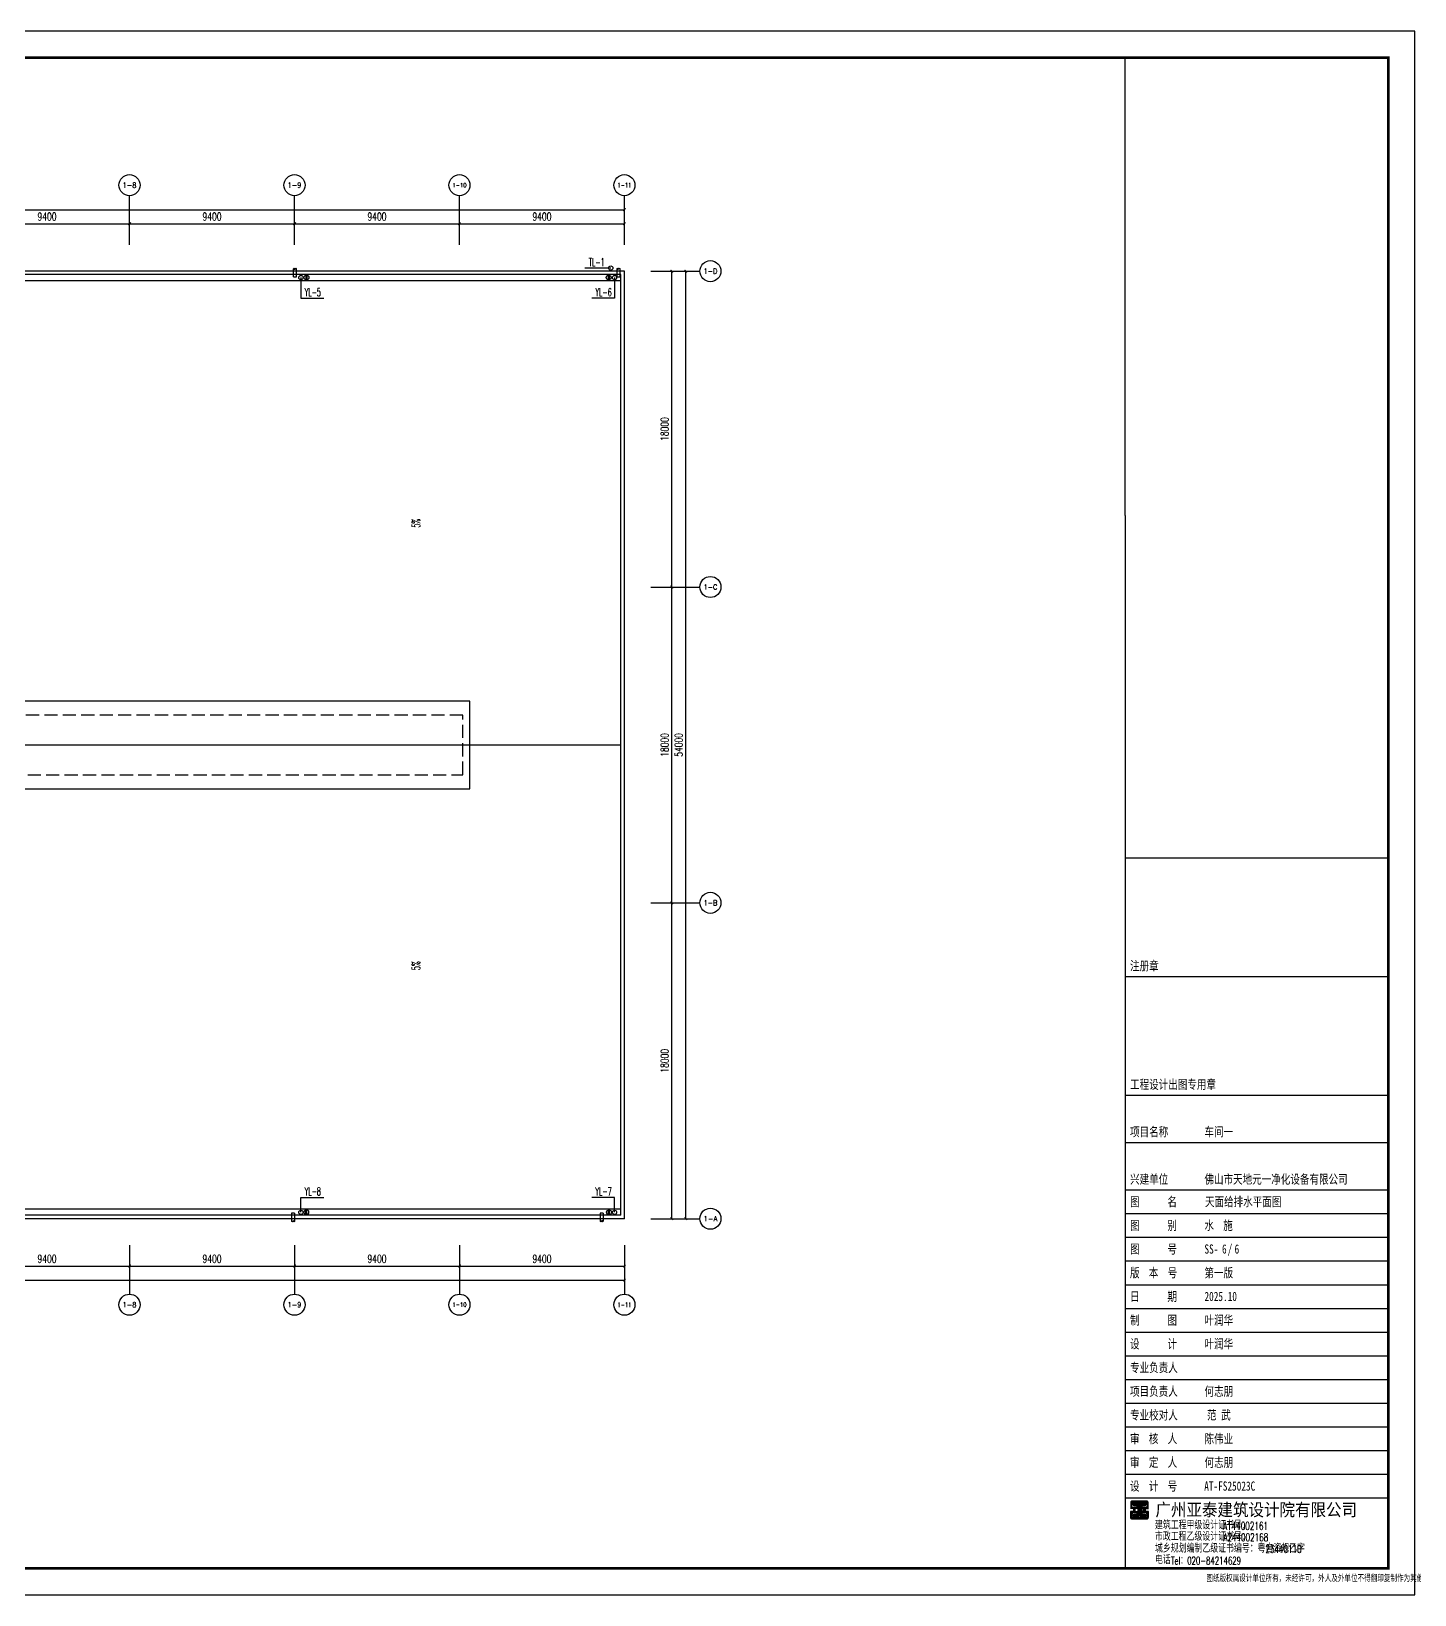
# Model space of a CAD drawing. Extents: x -539947 to 213937, y -712430 to -438816.
# Drawn here: x 135112 to 213937, y -527916 to -438816 of the extents above; entities that cross this region are included whole.
import ezdxf
from ezdxf.enums import TextEntityAlignment as Align

# ---------------------------------------------------------------- set-up
doc = ezdxf.new("R2010")
doc.units = 0
doc.header["$LTSCALE"] = 1000
doc.header["$MEASUREMENT"] = 0
doc.linetypes.add('DASH', pattern=[0.35, 0.25, -0.1])
for name, color, linetype in [('2', 2, 'Continuous'), ('4', 4, 'Continuous'), ('9', 9, 'Continuous'), ('AXIS', 3, 'Continuous'), ('AXIS_TEXT', 7, 'Continuous'), ('DIM_SYMB', 3, 'Continuous'), ('EQUIP_雨水斗', 7, 'Continuous'), ('PUB_TITLE', 4, 'Continuous'), ('TWT_LEAD', 3, 'Continuous'), ('TWT_TEXT', 7, 'Continuous'), ('VPIPE-雨水', 222, 'DASH'), ('WALL-MOVE', 6, 'Continuous'), ('框', 130, 'Continuous')]:
    doc.layers.add(name, color=color, linetype=linetype)
doc.styles.add('-宋体', font='simsun_0.shx', dxfattribs={"width": 0.8})
doc.styles.add('_TCH_AXIS', font='COMPLEX', dxfattribs={"bigfont": 'GBCBIG'})
doc.styles.add('_TCH_DIM', font='SIMPLEX.shx', dxfattribs={"width": 0.8, "bigfont": 'GBCBIG.shx'})
doc.styles.add('_TCH_DIM_T3', font='SIMPLEX', dxfattribs={"width": 0.705882, "bigfont": 'GBCBIG'})
doc.styles.add('COMPLEX', font='COMPLEX')
doc.styles.add('TBC', font='simhei_0.shx', dxfattribs={"width": 0.9})
doc.styles.add('天正', font='simplex.shx', dxfattribs={"width": 0.7, "bigfont": 'hztxt.shx'})
doc.dimstyles.new('_TCH_ARCH&&150', dxfattribs={"dimtxt": 446.25, "dimasz": 150, "dimexe": 375, "dimexo": 450, "dimgap": 189.375, "dimtad": 1, "dimdec": 0, "dimzin": 0, "dimdsep": 46, "dimtxsty": '_TCH_DIM_T3', "dimblk": 'ARCHTICK', "dimcen": 0.09, "dimclrt": 7, "dimazin": 2, "dimtfac": 1, "dimtdec": 0, "dimtix": 1, "dimtmove": 2, "dimatfit": 3, "dimfxl": 1, "dimtolj": 1, "dimtzin": 0, "dimarcsym": 0})

# ---------------------------------------------------------------- blocks, each defined once
blk = doc.blocks.new('_AXISO')
blk.add_circle((0, 0), 0.5)
at = {"layer": 'AXIS_TEXT', "style": 'COMPLEX', "width": 1.041667}
blk.add_attdef('A', text='', height=0.56, dxfattribs=at).set_placement((-0.25, -0.28), (0.25, -0.28), align=Align.FIT)
blk = doc.blocks.new('_ArchTick')
at = {"color": 0, "linetype": 'ByBlock', "const_width": 0.4}
blk.add_lwpolyline([(-0.5, -0.5), (0.5, 0.5)], dxfattribs=at)
blk = doc.blocks.new('*D168')
at = {"layer": 'AXIS', "color": 0, "lineweight": -2, "transparency": 16777216}
for p, q in [((5500, 3550), (5500, 1625)), ((99500, 3550), (99500, 1625)), ((5500, 2000), (99500, 2000))]:
    blk.add_line(p, q, dxfattribs=at)
at = {"layer": 'Defpoints', "color": 0, "transparency": 16777216}
for p in [(5500, 4000), (99500, 4000), (99500, 2000)]:
    blk.add_point(p, dxfattribs=at)
at = {"layer": 'AXIS', "color": 0, "lineweight": -2, "transparency": 16777216, "xscale": 150, "yscale": 150, "zscale": 150, "rotation": 180}
blk.add_blockref('_ArchTick', (5500, 2000), dxfattribs=at)
at = {"layer": 'AXIS', "color": 0, "lineweight": -2, "transparency": 16777216, "xscale": 150, "yscale": 150, "zscale": 150}
blk.add_blockref('_ArchTick', (99500, 2000), dxfattribs=at)
at = {"layer": 'AXIS', "color": 7, "transparency": 16777216, "insert": (52500, 2412), "char_height": 446.2, "attachment_point": 5, "style": '_TCH_DIM_T3'}
blk.add_mtext('\\A1;94000', dxfattribs=at)
blk = doc.blocks.new('*D175')
at = {"layer": 'AXIS', "color": 0, "lineweight": -2, "transparency": 16777216}
for p, q in [((61900, 3550), (61900, 2425)), ((61900, 2800), (71300, 2800)), ((71300, 3550), (71300, 2425))]:
    blk.add_line(p, q, dxfattribs=at)
at = {"layer": 'Defpoints', "color": 0, "transparency": 16777216}
for p in [(61900, 4000), (71300, 4000), (71300, 2800)]:
    blk.add_point(p, dxfattribs=at)
at = {"layer": 'AXIS', "color": 0, "lineweight": -2, "transparency": 16777216, "xscale": 150, "yscale": 150, "zscale": 150, "rotation": 180}
blk.add_blockref('_ArchTick', (61900, 2800), dxfattribs=at)
at = {"layer": 'AXIS', "color": 0, "lineweight": -2, "transparency": 16777216, "xscale": 150, "yscale": 150, "zscale": 150}
blk.add_blockref('_ArchTick', (71300, 2800), dxfattribs=at)
at = {"layer": 'AXIS', "color": 7, "transparency": 16777216, "insert": (66600, 3212), "char_height": 446.2, "attachment_point": 5, "style": '_TCH_DIM_T3'}
blk.add_mtext('\\A1;9400', dxfattribs=at)
blk = doc.blocks.new('*D176')
at = {"layer": 'AXIS', "color": 0, "lineweight": -2, "transparency": 16777216}
for p, q in [((71300, 3550), (71300, 2425)), ((71300, 2800), (80700, 2800)), ((80700, 3550), (80700, 2425))]:
    blk.add_line(p, q, dxfattribs=at)
at = {"layer": 'Defpoints', "color": 0, "transparency": 16777216}
for p in [(71300, 4000), (80700, 4000), (80700, 2800)]:
    blk.add_point(p, dxfattribs=at)
at = {"layer": 'AXIS', "color": 0, "lineweight": -2, "transparency": 16777216, "xscale": 150, "yscale": 150, "zscale": 150, "rotation": 180}
blk.add_blockref('_ArchTick', (71300, 2800), dxfattribs=at)
at = {"layer": 'AXIS', "color": 0, "lineweight": -2, "transparency": 16777216, "xscale": 150, "yscale": 150, "zscale": 150}
blk.add_blockref('_ArchTick', (80700, 2800), dxfattribs=at)
at = {"layer": 'AXIS', "color": 7, "transparency": 16777216, "insert": (76000, 3212), "char_height": 446.2, "attachment_point": 5, "style": '_TCH_DIM_T3'}
blk.add_mtext('\\A1;9400', dxfattribs=at)
blk = doc.blocks.new('*D177')
at = {"layer": 'AXIS', "color": 0, "lineweight": -2, "transparency": 16777216}
for p, q in [((80700, 3550), (80700, 2425)), ((80700, 2800), (90100, 2800)), ((90100, 3550), (90100, 2425))]:
    blk.add_line(p, q, dxfattribs=at)
at = {"layer": 'Defpoints', "color": 0, "transparency": 16777216}
for p in [(80700, 4000), (90100, 4000), (90100, 2800)]:
    blk.add_point(p, dxfattribs=at)
at = {"layer": 'AXIS', "color": 0, "lineweight": -2, "transparency": 16777216, "xscale": 150, "yscale": 150, "zscale": 150, "rotation": 180}
blk.add_blockref('_ArchTick', (80700, 2800), dxfattribs=at)
at = {"layer": 'AXIS', "color": 0, "lineweight": -2, "transparency": 16777216, "xscale": 150, "yscale": 150, "zscale": 150}
blk.add_blockref('_ArchTick', (90100, 2800), dxfattribs=at)
at = {"layer": 'AXIS', "color": 7, "transparency": 16777216, "insert": (85400, 3212), "char_height": 446.2, "attachment_point": 5, "style": '_TCH_DIM_T3'}
blk.add_mtext('\\A1;9400', dxfattribs=at)
blk = doc.blocks.new('*D178')
at = {"layer": 'AXIS', "color": 0, "lineweight": -2, "transparency": 16777216}
for p, q in [((90100, 3550), (90100, 2425)), ((90100, 2800), (99500, 2800)), ((99500, 3550), (99500, 2425))]:
    blk.add_line(p, q, dxfattribs=at)
at = {"layer": 'Defpoints', "color": 0, "transparency": 16777216}
for p in [(90100, 4000), (99500, 4000), (99500, 2800)]:
    blk.add_point(p, dxfattribs=at)
at = {"layer": 'AXIS', "color": 0, "lineweight": -2, "transparency": 16777216, "xscale": 150, "yscale": 150, "zscale": 150, "rotation": 180}
blk.add_blockref('_ArchTick', (90100, 2800), dxfattribs=at)
at = {"layer": 'AXIS', "color": 0, "lineweight": -2, "transparency": 16777216, "xscale": 150, "yscale": 150, "zscale": 150}
blk.add_blockref('_ArchTick', (99500, 2800), dxfattribs=at)
at = {"layer": 'AXIS', "color": 7, "transparency": 16777216, "insert": (94800, 3212), "char_height": 446.2, "attachment_point": 5, "style": '_TCH_DIM_T3'}
blk.add_mtext('\\A1;9400', dxfattribs=at)
blk = doc.blocks.new('*D179')
at = {"layer": 'AXIS', "color": 0, "lineweight": -2, "transparency": 16777216}
for p, q in [((5500, 61450), (5500, 63375)), ((99500, 61450), (99500, 63375)), ((5500, 63000), (99500, 63000))]:
    blk.add_line(p, q, dxfattribs=at)
at = {"layer": 'Defpoints', "color": 0, "transparency": 16777216}
for p in [(99500, 63000), (5500, 61000), (99500, 61000)]:
    blk.add_point(p, dxfattribs=at)
at = {"layer": 'AXIS', "color": 0, "lineweight": -2, "transparency": 16777216, "xscale": 150, "yscale": 150, "zscale": 150, "rotation": 180}
blk.add_blockref('_ArchTick', (5500, 63000), dxfattribs=at)
at = {"layer": 'AXIS', "color": 0, "lineweight": -2, "transparency": 16777216, "xscale": 150, "yscale": 150, "zscale": 150}
blk.add_blockref('_ArchTick', (99500, 63000), dxfattribs=at)
at = {"layer": 'AXIS', "color": 7, "transparency": 16777216, "insert": (52500, 63412), "char_height": 446.2, "attachment_point": 5, "style": '_TCH_DIM_T3'}
blk.add_mtext('\\A1;94000', dxfattribs=at)
blk = doc.blocks.new('*D186')
at = {"layer": 'AXIS', "color": 0, "lineweight": -2, "transparency": 16777216}
for p, q in [((61900, 61450), (61900, 62575)), ((71300, 61450), (71300, 62575)), ((61900, 62200), (71300, 62200))]:
    blk.add_line(p, q, dxfattribs=at)
at = {"layer": 'Defpoints', "color": 0, "transparency": 16777216}
for p in [(71300, 62200), (61900, 61000), (71300, 61000)]:
    blk.add_point(p, dxfattribs=at)
at = {"layer": 'AXIS', "color": 0, "lineweight": -2, "transparency": 16777216, "xscale": 150, "yscale": 150, "zscale": 150, "rotation": 180}
blk.add_blockref('_ArchTick', (61900, 62200), dxfattribs=at)
at = {"layer": 'AXIS', "color": 0, "lineweight": -2, "transparency": 16777216, "xscale": 150, "yscale": 150, "zscale": 150}
blk.add_blockref('_ArchTick', (71300, 62200), dxfattribs=at)
at = {"layer": 'AXIS', "color": 7, "transparency": 16777216, "insert": (66600, 62612), "char_height": 446.2, "attachment_point": 5, "style": '_TCH_DIM_T3'}
blk.add_mtext('\\A1;9400', dxfattribs=at)
blk = doc.blocks.new('*D187')
at = {"layer": 'AXIS', "color": 0, "lineweight": -2, "transparency": 16777216}
for p, q in [((71300, 61450), (71300, 62575)), ((80700, 61450), (80700, 62575)), ((71300, 62200), (80700, 62200))]:
    blk.add_line(p, q, dxfattribs=at)
at = {"layer": 'Defpoints', "color": 0, "transparency": 16777216}
for p in [(80700, 62200), (71300, 61000), (80700, 61000)]:
    blk.add_point(p, dxfattribs=at)
at = {"layer": 'AXIS', "color": 0, "lineweight": -2, "transparency": 16777216, "xscale": 150, "yscale": 150, "zscale": 150, "rotation": 180}
blk.add_blockref('_ArchTick', (71300, 62200), dxfattribs=at)
at = {"layer": 'AXIS', "color": 0, "lineweight": -2, "transparency": 16777216, "xscale": 150, "yscale": 150, "zscale": 150}
blk.add_blockref('_ArchTick', (80700, 62200), dxfattribs=at)
at = {"layer": 'AXIS', "color": 7, "transparency": 16777216, "insert": (76000, 62612), "char_height": 446.2, "attachment_point": 5, "style": '_TCH_DIM_T3'}
blk.add_mtext('\\A1;9400', dxfattribs=at)
blk = doc.blocks.new('*D188')
at = {"layer": 'AXIS', "color": 0, "lineweight": -2, "transparency": 16777216}
for p, q in [((80700, 61450), (80700, 62575)), ((90100, 61450), (90100, 62575)), ((80700, 62200), (90100, 62200))]:
    blk.add_line(p, q, dxfattribs=at)
at = {"layer": 'Defpoints', "color": 0, "transparency": 16777216}
for p in [(90100, 62200), (80700, 61000), (90100, 61000)]:
    blk.add_point(p, dxfattribs=at)
at = {"layer": 'AXIS', "color": 0, "lineweight": -2, "transparency": 16777216, "xscale": 150, "yscale": 150, "zscale": 150, "rotation": 180}
blk.add_blockref('_ArchTick', (80700, 62200), dxfattribs=at)
at = {"layer": 'AXIS', "color": 0, "lineweight": -2, "transparency": 16777216, "xscale": 150, "yscale": 150, "zscale": 150}
blk.add_blockref('_ArchTick', (90100, 62200), dxfattribs=at)
at = {"layer": 'AXIS', "color": 7, "transparency": 16777216, "insert": (85400, 62612), "char_height": 446.2, "attachment_point": 5, "style": '_TCH_DIM_T3'}
blk.add_mtext('\\A1;9400', dxfattribs=at)
blk = doc.blocks.new('*D189')
at = {"layer": 'AXIS', "color": 0, "lineweight": -2, "transparency": 16777216}
for p, q in [((90100, 61450), (90100, 62575)), ((99500, 61450), (99500, 62575)), ((90100, 62200), (99500, 62200))]:
    blk.add_line(p, q, dxfattribs=at)
at = {"layer": 'Defpoints', "color": 0, "transparency": 16777216}
for p in [(99500, 62200), (90100, 61000), (99500, 61000)]:
    blk.add_point(p, dxfattribs=at)
at = {"layer": 'AXIS', "color": 0, "lineweight": -2, "transparency": 16777216, "xscale": 150, "yscale": 150, "zscale": 150, "rotation": 180}
blk.add_blockref('_ArchTick', (90100, 62200), dxfattribs=at)
at = {"layer": 'AXIS', "color": 0, "lineweight": -2, "transparency": 16777216, "xscale": 150, "yscale": 150, "zscale": 150}
blk.add_blockref('_ArchTick', (99500, 62200), dxfattribs=at)
at = {"layer": 'AXIS', "color": 7, "transparency": 16777216, "insert": (94800, 62612), "char_height": 446.2, "attachment_point": 5, "style": '_TCH_DIM_T3'}
blk.add_mtext('\\A1;9400', dxfattribs=at)
blk = doc.blocks.new('*D194')
at = {"layer": 'AXIS', "color": 0, "lineweight": -2, "transparency": 16777216}
for p, q in [((101450, 59500), (103375, 59500)), ((103000, 5500), (103000, 59500)), ((101450, 5500), (103375, 5500))]:
    blk.add_line(p, q, dxfattribs=at)
at = {"layer": 'Defpoints', "color": 0, "transparency": 16777216}
for p in [(101000, 59500), (103000, 59500), (101000, 5500)]:
    blk.add_point(p, dxfattribs=at)
at = {"layer": 'AXIS', "color": 0, "lineweight": -2, "transparency": 16777216, "xscale": 150, "yscale": 150, "zscale": 150}
for p, rotation in [((103000, 59500), 90), ((103000, 5500), 270)]:
    blk.add_blockref('_ArchTick', p, dxfattribs=dict(at, rotation=rotation))
at = {"layer": 'AXIS', "color": 7, "transparency": 16777216, "insert": (102588, 32500), "char_height": 446.2, "attachment_point": 5, "rotation": 90, "style": '_TCH_DIM_T3'}
blk.add_mtext('\\A1;54000', dxfattribs=at)
blk = doc.blocks.new('*D195')
at = {"layer": 'AXIS', "color": 0, "lineweight": -2, "transparency": 16777216}
for p, q in [((101450, 23500), (102575, 23500)), ((102200, 5500), (102200, 23500)), ((101450, 5500), (102575, 5500))]:
    blk.add_line(p, q, dxfattribs=at)
at = {"layer": 'Defpoints', "color": 0, "transparency": 16777216}
for p in [(101000, 23500), (102200, 23500), (101000, 5500)]:
    blk.add_point(p, dxfattribs=at)
at = {"layer": 'AXIS', "color": 0, "lineweight": -2, "transparency": 16777216, "xscale": 150, "yscale": 150, "zscale": 150}
for p, rotation in [((102200, 23500), 90), ((102200, 5500), 270)]:
    blk.add_blockref('_ArchTick', p, dxfattribs=dict(at, rotation=rotation))
at = {"layer": 'AXIS', "color": 7, "transparency": 16777216, "insert": (101788, 14500), "char_height": 446.2, "attachment_point": 5, "rotation": 90, "style": '_TCH_DIM_T3'}
blk.add_mtext('\\A1;18000', dxfattribs=at)
blk = doc.blocks.new('*D196')
at = {"layer": 'AXIS', "color": 0, "lineweight": -2, "transparency": 16777216}
for p, q in [((101450, 41500), (102575, 41500)), ((102200, 23500), (102200, 41500)), ((101450, 23500), (102575, 23500))]:
    blk.add_line(p, q, dxfattribs=at)
at = {"layer": 'Defpoints', "color": 0, "transparency": 16777216}
for p in [(101000, 41500), (102200, 41500), (101000, 23500)]:
    blk.add_point(p, dxfattribs=at)
at = {"layer": 'AXIS', "color": 0, "lineweight": -2, "transparency": 16777216, "xscale": 150, "yscale": 150, "zscale": 150}
for p, rotation in [((102200, 41500), 90), ((102200, 23500), 270)]:
    blk.add_blockref('_ArchTick', p, dxfattribs=dict(at, rotation=rotation))
at = {"layer": 'AXIS', "color": 7, "transparency": 16777216, "insert": (101788, 32500), "char_height": 446.2, "attachment_point": 5, "rotation": 90, "style": '_TCH_DIM_T3'}
blk.add_mtext('\\A1;18000', dxfattribs=at)
blk = doc.blocks.new('*D197')
at = {"layer": 'AXIS', "color": 0, "lineweight": -2, "transparency": 16777216}
for p, q in [((101450, 59500), (102575, 59500)), ((102200, 41500), (102200, 59500)), ((101450, 41500), (102575, 41500))]:
    blk.add_line(p, q, dxfattribs=at)
at = {"layer": 'Defpoints', "color": 0, "transparency": 16777216}
for p in [(101000, 59500), (102200, 59500), (101000, 41500)]:
    blk.add_point(p, dxfattribs=at)
at = {"layer": 'AXIS', "color": 0, "lineweight": -2, "transparency": 16777216, "xscale": 150, "yscale": 150, "zscale": 150}
for p, rotation in [((102200, 59500), 90), ((102200, 41500), 270)]:
    blk.add_blockref('_ArchTick', p, dxfattribs=dict(at, rotation=rotation))
at = {"layer": 'AXIS', "color": 7, "transparency": 16777216, "insert": (101788, 50500), "char_height": 446.2, "attachment_point": 5, "rotation": 90, "style": '_TCH_DIM_T3'}
blk.add_mtext('\\A1;18000', dxfattribs=at)
blk = doc.blocks.new('A$C3E367D4F')
at = {"layer": '4'}
for p, q in [((0, 321), (0, 25)), ((0, 321), (113, 321)), ((113, 321), (113, 25))]:
    blk.add_line(p, q, dxfattribs=at)
for centre, start, end in [((28, 22), 6.80897, 173.19103), ((28, 28), 186.80897, 353.19103), ((85, 28), 186.80897, 353.19103)]:
    blk.add_arc(centre, 28.4, start, end, dxfattribs=at)
blk = doc.blocks.new('A$C54597E38')
at = {"layer": '9'}
h = blk.add_hatch(dxfattribs=at)
h.set_pattern_fill('ANSI31', color=256, scale=70.630202, angle=135, style=0)
h.set_pattern_definition([(180, (-153496.256, -56662.455), (-2e-15, -8.82877527), [])])
edge = h.paths.add_edge_path()
edge.add_line((99, 458), (99, 400))
edge.add_line((99, 400), (0, 400))
edge.add_line((0, 400), (0, 620))
edge.add_arc((64, 620), 63.6, 90, 180, ccw=False)
edge.add_line((64, 683), (622, 683))
edge.add_arc((622, 620), 63.6, 0, 90, ccw=False)
edge.add_line((685, 620), (685, 396))
edge.add_line((685, 396), (594, 396))
edge.add_line((594, 396), (594, 463))
edge.add_line((594, 463), (614, 463))
edge.add_line((614, 463), (624, 463))
edge.add_line((624, 463), (624, 613))
edge.add_line((624, 613), (68, 613))
edge.add_line((68, 613), (68, 458))
edge.add_line((68, 458), (99, 458))
h.paths.add_polyline_path([(369, 293), (369, 582), (586, 582), (586, 519), (436, 519), (436, 458), (557, 458), (557, 225), (431, 225), (431, 166), (588, 166), (588, 112), (370, 112), (370, 226), (321, 226), (321, 112), (103, 112), (103, 166), (260, 166), (260, 225), (133, 225), (133, 458), (255, 458), (255, 519), (104, 519), (104, 582), (321, 582), (321, 293)])
h.paths.add_polyline_path([(196, 399), (265, 399), (265, 289), (196, 289)], flags=16)
h.paths.add_polyline_path([(494, 399), (425, 399), (425, 289), (494, 289)], flags=16)
edge = h.paths.add_edge_path()
edge.add_line((99, 225), (99, 283))
edge.add_line((99, 283), (0, 283))
edge.add_line((0, 283), (0, 64))
edge.add_arc((64, 64), 63.6, 180, 270)
edge.add_line((64, 0), (622, 0))
edge.add_arc((622, 64), 63.6, 270, 360)
edge.add_line((685, 64), (685, 287))
edge.add_line((685, 287), (594, 287))
edge.add_line((594, 287), (594, 220))
edge.add_line((594, 220), (614, 220))
edge.add_line((614, 220), (624, 220))
edge.add_line((624, 220), (624, 71))
edge.add_line((624, 71), (68, 71))
edge.add_line((68, 71), (68, 225))
edge.add_line((68, 225), (99, 225))
blk.add_lwpolyline([(99, 225), (99, 283), (0, 283), (0, 64, 0.414214), (64, 0), (622, 0, 0.414214), (685, 64), (685, 287), (594, 287), (594, 220), (614, 220), (624, 220), (624, 71), (68, 71), (68, 225)], format="xyb", close=True, dxfattribs=at)
blk.add_lwpolyline([(369, 293), (369, 293), (369, 582), (586, 582), (586, 519), (436, 519), (436, 458), (557, 458), (557, 225), (431, 225), (431, 166), (588, 166), (588, 112), (370, 112), (370, 226), (321, 226), (321, 112), (103, 112), (103, 166), (260, 166), (260, 225), (133, 225), (133, 458), (255, 458), (255, 519), (104, 519), (104, 582), (321, 582), (321, 293), (369, 293)], dxfattribs=at)
blk.add_lwpolyline([(494, 399), (425, 399), (425, 289), (494, 289)], close=True, dxfattribs=at)
blk = doc.blocks.new('标框')
at = {"layer": '4'}
for p, q in [((-105112, 98008), (-105112, 71592)), ((-95112, 98008), (-95112, 71592))]:
    blk.add_line(p, q, dxfattribs=at)
at = {"layer": '框'}
for p, q in [((-105112, 111592), (-105112, 71592)), ((-95112, 111592), (-95112, 71592)), ((-105112, 98584), (-95112, 98584)), ((-105112, 94081), (-95112, 94081)), ((-105112, 89578), (-95112, 89578)), ((-105112, 87777), (-95112, 87777)), ((-105112, 85976), (-95112, 85976)), ((-105112, 85075), (-95112, 85075)), ((-105112, 84174), (-95112, 84174)), ((-105112, 83274), (-95112, 83274)), ((-105112, 82373), (-95112, 82373)), ((-105112, 81473), (-95112, 81473)), ((-105112, 80572), (-95112, 80572)), ((-105112, 79671), (-95112, 79671)), ((-105112, 78771), (-95112, 78771)), ((-105112, 77870), (-95112, 77870)), ((-105112, 76970), (-95112, 76970)), ((-105112, 76069), (-95112, 76069)), ((-105112, 75168), (-95112, 75168)), ((-105112, 74268), (-95112, 74268))]:
    blk.add_line(p, q, dxfattribs=at)
at = {"layer": '4'}
blk.add_blockref('A$C54597E38', (-104913, 73473), dxfattribs=at)
at = {"layer": 'TWT_TEXT', "style": 'TBC', "width": 0.9}
blk.add_text('广州亚泰建筑设计院有限公司', height=480, dxfattribs=at).set_placement((-103962, 73582))
at = {"layer": 'TWT_TEXT', "style": '_TCH_DIM'}
for s, height, p in [('建筑工程甲级设计证书号：', 300, (-103979, 73080)), ('城乡规划编制乙级证书编号：粤自资规乙字', 300, (-103979, 72198)), ('市政工程乙级设计证书号：', 300, (-103979, 72647)), ('电话', 300, (-103979, 71765)), ('图纸版权属设计单位所有，未经许可，外人及外单位不得翻印复制作为其他工程之用', 249.73, (-102027, 71082))]:
    blk.add_text(s, height=height, rotation=359.99972, dxfattribs=at).set_placement(p)
at = {"layer": 'TWT_TEXT', "style": '天正', "width": 0.67}
for s, height, p in [('A144002161', 300, (-101392, 73058)), ('A244002168', 300, (-101382, 72625)), ('23440110', 300, (-99787, 72179)), ('Tel：020-84214629', 290, (-103368, 71744))]:
    blk.add_text(s, height=height, rotation=359.99972, dxfattribs=at).set_placement(p)
at = {"layer": '框', "style": '-宋体', "width": 0.74}
for s, p in [('注册章', (-104927, 94312)), ('工程设计出图专用章', (-104926, 89809)), ('项目名称', (-104926, 88008)), ('车间一', (-102099, 88008)), ('兴建单位', (-104926, 86207)), ('佛山市天地元一净化设备有限公司', (-102100, 86207)), ('图      名', (-104926, 85353)), ('图      别', (-104926, 84452)), ('图      号', (-104926, 83552)), ('版  本  号', (-104927, 82651)), ('第一版', (-102100, 82651)), ('日      期', (-104926, 81751)), ('2025.10', (-102099, 81751)), ('制      图', (-104926, 80850)), ('设      计', (-104926, 79950)), ('专业负责人', (-104926, 79049)), ('项目负责人', (-104926, 78148)), ('专业校对人', (-104926, 77248)), ('审  核  人', (-104926, 76347)), ('审  定  人', (-104926, 75447)), ('设  计  号', (-104926, 74546)), ('AT-FS25023C', (-102108, 74546))]:
    blk.add_text(s, height=350, dxfattribs=at).set_placement(p)
for s, p in [('叶润华', (-101553, 80850)), ('叶润华', (-101553, 79950)), ('何志朋', (-101553, 78148)), ('范 武', (-101553, 77248)), ('陈伟业', (-101553, 76347)), ('何志朋', (-101553, 75447))]:
    blk.add_text(s, height=350, dxfattribs=at).set_placement(p, align=Align.CENTER)
blk = doc.blocks.new('框')
at = {"layer": '4'}
for p, q in [((-296744, 162730), (-296744, 136314)), ((-286744, 162730), (-286744, 136314))]:
    blk.add_line(p, q, dxfattribs=at)
at = {"layer": '框'}
for p, q in [((-296744, 176314), (-296744, 136314)), ((-286744, 176314), (-286744, 136314))]:
    blk.add_line(p, q, dxfattribs=at)
at = {"layer": '4'}
blk.add_blockref('标框', (-191632, 64721), dxfattribs=at)
at = {"layer": '框', "style": '-宋体', "width": 0.74}
for s, p in [('水  施', (-293732, 149174)), ('SS-  /', (-293732, 148273)), ('6', (-292587, 148273))]:
    blk.add_text(s, height=350, dxfattribs=at).set_placement(p)
blk = doc.blocks.new('$TwtSys$00000139')
at = {"color": 7}
for p, q in [((-19, 92, 0), (-19, -92, 0)), ((19, 92, 0), (19, -92, 0))]:
    blk.add_line(p, q, dxfattribs=at)
blk.add_circle((0, 0, 0), 93.8)
blk = doc.blocks.new('A$C0AB917D0')
at = {"layer": '4'}
blk.add_lwpolyline([(14700, 35000), (14700, 30000), (90700, 30000), (90700, 35000)], close=True, dxfattribs=at)
at = {"layer": '4', "linetype": 'DASH', "ltscale": 3}
blk.add_lwpolyline([(15100, 34200), (15100, 30800), (90300, 30800), (90300, 34200)], close=True, dxfattribs=at)
at = {"layer": '9'}
for points in [[(99300, 58950), (5700, 58950)], [(99300, 6050), (5700, 6050)]]:
    blk.add_lwpolyline(points, dxfattribs=at)
at = {"layer": '9', "ltscale": 3}
for points in [[(14700, 32500), (90700, 32500)], [(90700, 32500), (99300, 32500)]]:
    blk.add_lwpolyline(points, dxfattribs=at)
at = {"layer": 'AXIS'}
for p, q in [((71300, 61000), (71300, 63800)), ((80700, 61000), (80700, 63800)), ((90100, 61000), (90100, 63800)), ((99500, 61000), (99500, 63800)), ((101000, 59500), (103800, 59500)), ((101000, 41500), (103800, 41500)), ((101000, 23500), (103800, 23500)), ((101000, 5500), (103800, 5500)), ((71300, 4000), (71300, 1200)), ((80700, 4000), (80700, 1200)), ((90100, 4000), (90100, 1200)), ((99500, 4000), (99500, 1200))]:
    blk.add_line(p, q, dxfattribs=at)
at = {"layer": 'DIM_SYMB'}
for points in [[(88037.3, 43725.8, 0, 0, 0), (88037.3, 46043.9, 120, 0, 0), (88037.3, 46493.9, 0, 0, 0)], [(88037.3, 21274.2, 0, 0, 0), (88037.3, 18956.1, 120, 0, 0), (88037.3, 18506.1, 0, 0, 0)]]:
    blk.add_lwpolyline(points, format="xyseb", dxfattribs=at)
at = {"layer": 'WALL-MOVE'}
for p, q in [((99500, 59500), (5500, 59500)), ((99300, 59300), (5700, 59300)), ((99300, 5700), (99300, 59300)), ((99500, 5500), (99500, 59500)), ((99500, 5500), (5500, 5500)), ((99300, 5700), (5700, 5700))]:
    blk.add_line(p, q, dxfattribs=at)
at = {"layer": 'AXIS'}
ref = blk.add_blockref('_AXISO', (71300, 64400), dxfattribs=dict(at, xscale=1200, yscale=1200, zscale=1200))
ref.add_attrib('A', '1-8', dxfattribs={"layer": 'AXIS_TEXT', "height": 294.94, "style": '_TCH_AXIS', "width": 1.018182}).set_placement((70906.7, 64252.5), (71693.3, 64252.5), align=Align.FIT)
ref = blk.add_blockref('_AXISO', (80700, 64400), dxfattribs=dict(at, xscale=1200, yscale=1200, zscale=1200))
ref.add_attrib('A', '1-9', dxfattribs={"layer": 'AXIS_TEXT', "height": 299.63, "style": '_TCH_AXIS'}).set_placement((80307.6, 64250.2), (81092.4, 64250.2), align=Align.FIT)
ref = blk.add_blockref('_AXISO', (90100, 64400), dxfattribs=dict(at, xscale=1200, yscale=1200, zscale=1200))
ref.add_attrib('A', '1-10', dxfattribs={"layer": 'AXIS_TEXT', "height": 235.2, "style": '_TCH_AXIS', "width": 1.028571}).set_placement((89696.8, 64282.4), (90503.2, 64282.4), align=Align.FIT)
ref = blk.add_blockref('_AXISO', (99500, 64400), dxfattribs=dict(at, xscale=1200, yscale=1200, zscale=1200))
ref.add_attrib('A', '1-11', dxfattribs={"layer": 'AXIS_TEXT', "height": 265.63, "style": '_TCH_AXIS', "width": 0.969231}).set_placement((99101.6, 64267.2), (99898.4, 64267.2), align=Align.FIT)
ref = blk.add_blockref('_AXISO', (104400, 59500), dxfattribs=dict(at, xscale=1200, yscale=1200, zscale=1200))
ref.add_attrib('A', '1-D', dxfattribs={"layer": 'AXIS_TEXT', "height": 294.94, "style": '_TCH_AXIS', "width": 0.965517}).set_placement((104006.7, 59352.5), (104793.3, 59352.5), align=Align.FIT)
ref = blk.add_blockref('_AXISO', (104400, 41500), dxfattribs=dict(at, xscale=1200, yscale=1200, zscale=1200))
ref.add_attrib('A', '1-C', dxfattribs={"layer": 'AXIS_TEXT', "height": 290.39, "style": '_TCH_AXIS', "width": 1.017857}).set_placement((104005.9, 41354.8), (104794.1, 41354.8), align=Align.FIT)
ref = blk.add_blockref('_AXISO', (104400, 23500), dxfattribs=dict(at, xscale=1200, yscale=1200, zscale=1200))
ref.add_attrib('A', '1-B', dxfattribs={"layer": 'AXIS_TEXT', "height": 294.94, "style": '_TCH_AXIS', "width": 0.965517}).set_placement((104006.7, 23352.5), (104793.3, 23352.5), align=Align.FIT)
ref = blk.add_blockref('_AXISO', (104400, 5500), dxfattribs=dict(at, xscale=1200, yscale=1200, zscale=1200))
ref.add_attrib('A', '1-A', dxfattribs={"layer": 'AXIS_TEXT', "height": 285.97, "style": '_TCH_AXIS', "width": 0.983051}).set_placement((104005.1, 5357), (104794.9, 5357), align=Align.FIT)
ref = blk.add_blockref('_AXISO', (71300, 600), dxfattribs=dict(at, xscale=1200, yscale=1200, zscale=1200))
ref.add_attrib('A', '1-8', dxfattribs={"layer": 'AXIS_TEXT', "height": 294.94, "style": '_TCH_AXIS', "width": 1.018182}).set_placement((70906.7, 452.5), (71693.3, 452.5), align=Align.FIT)
ref = blk.add_blockref('_AXISO', (80700, 600), dxfattribs=dict(at, xscale=1200, yscale=1200, zscale=1200))
ref.add_attrib('A', '1-9', dxfattribs={"layer": 'AXIS_TEXT', "height": 299.63, "style": '_TCH_AXIS'}).set_placement((80307.6, 450.2), (81092.4, 450.2), align=Align.FIT)
ref = blk.add_blockref('_AXISO', (90100, 600), dxfattribs=dict(at, xscale=1200, yscale=1200, zscale=1200))
ref.add_attrib('A', '1-10', dxfattribs={"layer": 'AXIS_TEXT', "height": 235.2, "style": '_TCH_AXIS', "width": 1.028571}).set_placement((89696.8, 482.4), (90503.2, 482.4), align=Align.FIT)
ref = blk.add_blockref('_AXISO', (99500, 600), dxfattribs=dict(at, xscale=1200, yscale=1200, zscale=1200))
ref.add_attrib('A', '1-11', dxfattribs={"layer": 'AXIS_TEXT', "height": 265.63, "style": '_TCH_AXIS', "width": 0.969231}).set_placement((99101.6, 467.2), (99898.4, 467.2), align=Align.FIT)
at = {"layer": 'DIM_SYMB', "color": 7, "style": '天正', "width": 0.525}
for p in [(87857.3, 44881.8), (87857.3, 19662.2)]:
    blk.add_text('5%%%', height=480, rotation=90, dxfattribs=at).set_placement(p)
at = {"layer": 'AXIS'}
for p1, p2, distance, picture, middle in [((5500, 61000), (99500, 61000), 2000, '*D179', (52500, 63412.5)), ((61900, 61000), (71300, 61000), 1200, '*D186', (66600, 62612.5)), ((71300, 61000), (80700, 61000), 1200, '*D187', (76000, 62612.5)), ((80700, 61000), (90100, 61000), 1200, '*D188', (85400, 62612.5)), ((90100, 61000), (99500, 61000), 1200, '*D189', (94800, 62612.5)), ((101000, 5500), (101000, 59500), -2000, '*D194', (102587.5, 32500)), ((101000, 41500), (101000, 59500), -1200, '*D197', (101787.5, 50500)), ((101000, 23500), (101000, 41500), -1200, '*D196', (101787.5, 32500)), ((101000, 5500), (101000, 23500), -1200, '*D195', (101787.5, 14500)), ((5500, 4000), (99500, 4000), -2000, '*D168', (52500, 2412.5)), ((61900, 4000), (71300, 4000), -1200, '*D175', (66600, 3212.5)), ((71300, 4000), (80700, 4000), -1200, '*D176', (76000, 3212.5)), ((80700, 4000), (90100, 4000), -1200, '*D177', (85400, 3212.5)), ((90100, 4000), (99500, 4000), -1200, '*D178', (94800, 3212.5))]:
    dim = blk.add_aligned_dim(p1=p1, p2=p2, distance=distance, dimstyle='_TCH_ARCH&&150', dxfattribs=at)
    dim.commit()
    dim.dimension.update_dxf_attribs({"geometry": picture, "text_midpoint": middle})

msp = doc.modelspace()

# ---------------------------------------------------------------- linework, layer by layer
at = {"layer": '2'}
msp.add_circle((168127.1, -452313), 121.3, dxfattribs=at)
at = {"layer": '4'}
msp.add_line((197436.9, -466416.2), (197436.9, -440316.2), dxfattribs=at)
at = {"layer": 'PUB_TITLE'}
msp.add_lwpolyline([(56286.9, -527916.2), (213936.9, -527916.2), (213936.9, -438816.2), (56286.9, -438816.2)], close=True, dxfattribs=at)
at = {"layer": 'PUB_TITLE', "const_width": 150}
msp.add_lwpolyline([(60036.9, -526416.2), (212436.9, -526416.2), (212436.9, -440316.2), (60036.9, -440316.2)], close=True, dxfattribs=at)
at = {"layer": 'TWT_LEAD'}
for p, q in [((167848.5, -452313), (166659.4, -452313)), ((168127.1, -452313), (167848.5, -452313)), ((150474.1, -452852.2), (150474.1, -454029.2)), ((168343.2, -452852.2), (168343.2, -454029.2)), ((150474.1, -454029.2), (151774.1, -454029.2)), ((168343.2, -454029.2), (167043.2, -454029.2)), ((150474.1, -506121.3), (150474.1, -505270.2)), ((150474.1, -505270.2), (151774.1, -505270.2)), ((168343.2, -505270.2), (167043.2, -505270.2)), ((168343.2, -506121.3), (168343.2, -505270.2))]:
    msp.add_line(p, q, dxfattribs=at)
at = {"layer": 'VPIPE-雨水', "linetype": 'Continuous'}
for centre in [(150474.1, -452852.2), (168343.2, -452852.2), (150474.1, -506121.3), (168343.2, -506121.3)]:
    msp.add_circle(centre, 120, dxfattribs=at)

# ---------------------------------------------------------------- block references
at = {"layer": '4', "xscale": 1.5, "yscale": 1.5, "zscale": 1.5}
msp.add_blockref('框', (642553.2, -730887), dxfattribs=at)
at = {"layer": '9'}
msp.add_blockref('A$C0AB917D0', (69408.7, -511986.8), dxfattribs=at)
at = {"layer": 'EQUIP_雨水斗', "xscale": 1.5, "zscale": 1.5}
for p, yscale in [((150790.1, -452852.2), 1.5), ((168009.7, -452852.2), 1.5), ((150790.1, -506121.3), -1.5)]:
    msp.add_blockref('$TwtSys$00000139', p, dxfattribs=dict(at, yscale=yscale))
at = {"layer": 'EQUIP_雨水斗', "xscale": 1.5, "yscale": 1.5, "zscale": 1.5, "rotation": 180}
msp.add_blockref('$TwtSys$00000139', (168027.3, -506121.3), dxfattribs=at)
at = {"layer": 'TWT_TEXT', "xscale": -1.5, "yscale": 1.5, "zscale": 1.5, "rotation": 180}
for p in [(150053.4, -452322.8), (168488, -452322.8)]:
    msp.add_blockref('A$C3E367D4F', p, dxfattribs=at)
at = {"layer": 'TWT_TEXT', "xscale": -1.5, "yscale": 1.5, "zscale": 1.5}
for p in [(150114.3, -506656.9), (167695.5, -506656.9, 0)]:
    msp.add_blockref('A$C3E367D4F', p, dxfattribs=at)

# ---------------------------------------------------------------- texts
at = {"layer": 'PUB_TITLE', "style": '-宋体', "width": 0.74}
msp.add_text('天面给排水平面图', height=525, dxfattribs=at).set_placement((201986.9, -505775.2))
at = {"layer": 'PUB_TITLE', "color": 4, "style": '-宋体', "width": 0.74}
msp.add_text('6', height=525, dxfattribs=at).set_placement((203089.6, -508474.4), align=Align.CENTER)
at = {"layer": 'TWT_LEAD', "color": 7, "style": '天正', "width": 0.525}
for s, p in [('TL-1', (166877.7, -452199)), ('YL-5', (150685.2, -453915.2)), ('YL-6', (167260, -453915.2)), ('YL-8', (150685.2, -505156.2)), ('YL-7', (167254.3, -505156.2))]:
    msp.add_text(s, height=456, dxfattribs=at).set_placement(p)

doc.saveas('drawing.dxf')
